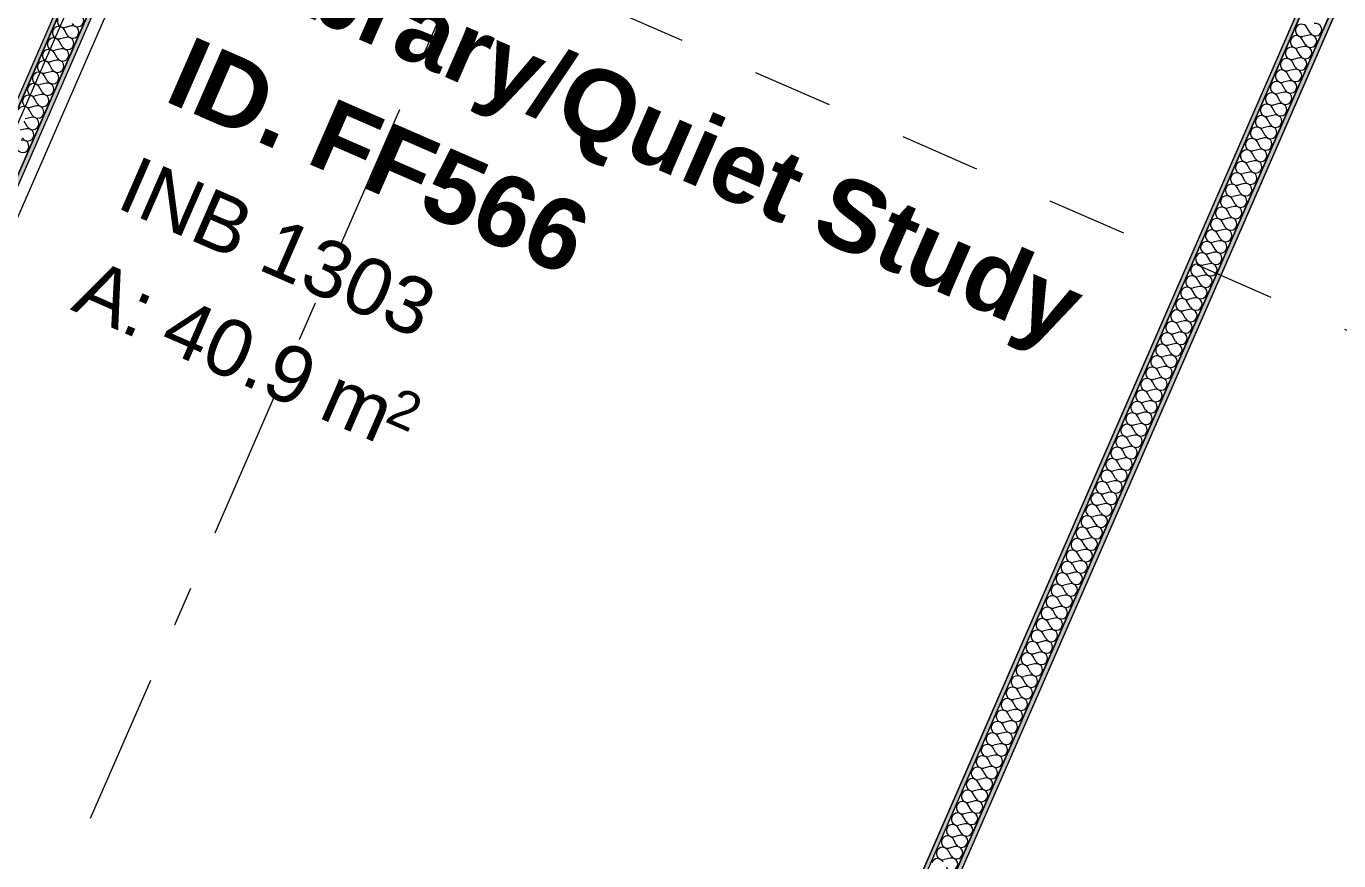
# Model space of a CAD drawing. Header units: millimetres. Extents: x -50172 to 90294, y -80883 to 25069.
# Drawn here: x 1831 to 6441, y -47010 to -44078 of the extents above; entities that cross this region are included whole.
import ezdxf
from ezdxf.enums import TextEntityAlignment as Align

# ---------------------------------------------------------------- set-up
doc = ezdxf.new("R2010")
doc.units = ezdxf.units.MM
doc.header["$MEASUREMENT"] = 0
doc.linetypes.add('Dashed', pattern=[564.444447, 282.222223, -282.222223])
doc.linetypes.add('Double Dashed', pattern=[1093.611073, 529.166651, -211.666656, 141.111112, -211.666656])
for name, color, linetype in [('A-95-MC_Marker_Section_P2.Marker', 7, 'Continuous'), ('New_A-15-MG_Structural_Grid_Phase_2', 7, 'Continuous'), ('New_A-25-M_Wall_Int', 7, 'Continuous'), ('New_A-35-M_FFE-Zone', 7, 'Continuous')]:
    doc.layers.add(name, color=color, linetype=linetype)
for name, color, linetype, lineweight in [('A-95-MC_Marker_Section_P2.Marker_Pen_No__1', 7, 'Continuous', 13), ('New_A-25-M_Wall_Int_Pen_No__1', 7, 'Continuous', 13), ('New_ArchiCAD Zone Stamps_Pen_No__9', 7, 'Continuous', 13)]:
    doc.layers.add(name, color=color, linetype=linetype, lineweight=lineweight)
for name, color, linetype, lineweight, true_color in [('New_A-15-MG_Structural_Grid_Phase_2_Pen_No__222', 7, 'Continuous', 13, 0x65af33), ('New_A-25-M_Wall_Int_Pen_No__107', 7, 'Continuous', 15, 0xa6a6a6), ('New_A-35-M_FFE-Zone_Pen_No__74', 7, 'Continuous', 20, 0x606060)]:
    doc.layers.add(name, color=color, linetype=linetype, lineweight=lineweight, true_color=true_color)
doc.styles.add('GENERATED_STYLE_1', font='')
doc.styles.add('GENERATED_STYLE_3', font='')
doc.styles.add('GENERATED_STYLE_4', font='')
doc.styles.get('GENERATED_STYLE_1').set_extended_font_data('Arial', bold=True)
doc.styles.get('GENERATED_STYLE_3').set_extended_font_data('Arial')
doc.styles.get('GENERATED_STYLE_4').set_extended_font_data('Swis721 BT')

# ---------------------------------------------------------------- blocks, each defined once
blk = doc.blocks.new('PGR Student Space_INB 1305_1_1', base_point=(10966, -44517.7))
at = {"layer": 'New_A-35-M_FFE-Zone_Pen_No__74', "linetype": 'Continuous'}
blk.add_line((8137.1, -40113), (3861.1, -49919.3), dxfattribs=at)
at = {"layer": 'New_ArchiCAD Zone Stamps_Pen_No__9'}
for tag, height, style, p in [('ROOM_NAME', 250, 'GENERATED_STYLE_1', (8439.5, -46341.4)), ('zoneNameLine2', 250, 'GENERATED_STYLE_1', (8251.1, -46773.5)), ('ROOM_NUMBER', 200, 'GENERATED_STYLE_3', (8062.6, -47194.2)), ('measuredAreaCode', 200, 'GENERATED_STYLE_3', (7905.6, -47554.3)), ('DUMMY_649', 200, 'GENERATED_STYLE_3', (8213, -47688.4)), ('DUMMY_650', 200, 'GENERATED_STYLE_3', (8702.4, -47901.8)), ('DUMMY_651', 133.3, 'GENERATED_STYLE_3', (8981.6, -48008.3))]:
    blk.add_attdef(tag, text='', height=height, rotation=336.4404, dxfattribs=dict(at, style=style)).set_placement(p, align=Align.TOP_LEFT)
blk = doc.blocks.new('Library_Quiet Study_INB 1303_6_1', base_point=(5012.1, -44459.7))
at = {"layer": 'New_A-35-M_FFE-Zone_Pen_No__74', "linetype": 'Continuous'}
for p, q in [((4511.6, -38533.2), (233.5, -48340.2)), ((3746, -49872.4), (8023.6, -40066.6))]:
    blk.add_line(p, q, dxfattribs=at)
at = {"layer": 'New_ArchiCAD Zone Stamps_Pen_No__9'}
for tag, height, style, p in [('ROOM_NAME', 250, 'GENERATED_STYLE_1', (2597.1, -43676.2)), ('zoneNameLine2', 250, 'GENERATED_STYLE_1', (2408.7, -44108.4)), ('ROOM_NUMBER', 200, 'GENERATED_STYLE_3', (2220.3, -44529.1)), ('measuredAreaCode', 200, 'GENERATED_STYLE_3', (2063.3, -44889.2)), ('ROOM_WALLS_PRM', 200, 'GENERATED_STYLE_3', (2370.7, -45023.2)), ('DUMMY_649', 200, 'GENERATED_STYLE_3', (2860, -45236.6)), ('DUMMY_650', 133.3, 'GENERATED_STYLE_3', (3139.3, -45343.1))]:
    blk.add_attdef(tag, text='', height=height, rotation=336.4404, dxfattribs=dict(at, style=style)).set_placement(p, align=Align.TOP_LEFT)
blk = doc.blocks.new('Computer Lab F_INB 1302_7_1', base_point=(-6455.1, -40925.5))
at = {"layer": 'New_A-35-M_FFE-Zone_Pen_No__74', "linetype": 'Continuous'}
blk.add_line((114.7, -48287.8), (4390.7, -38481.6), dxfattribs=at)
at = {"layer": 'New_ArchiCAD Zone Stamps_Pen_No__9'}
for tag, height, style, p in [('ROOM_NAME', 250, 'GENERATED_STYLE_1', (-7200.5, -39404)), ('zoneNameLine2', 250, 'GENERATED_STYLE_1', (-7388.9, -39836.1)), ('ROOM_NUMBER', 200, 'GENERATED_STYLE_3', (-7577.3, -40256.8)), ('measuredAreaCode', 200, 'GENERATED_STYLE_3', (-7734.4, -40616.9)), ('DUMMY_649', 200, 'GENERATED_STYLE_3', (-7427, -40751)), ('DUMMY_650', 200, 'GENERATED_STYLE_3', (-6797.8, -41025.3)), ('DUMMY_651', 133.3, 'GENERATED_STYLE_3', (-6518.5, -41131.9))]:
    blk.add_attdef(tag, text='', height=height, rotation=336.4404, dxfattribs=dict(at, style=style)).set_placement(p, align=Align.TOP_LEFT)
blk = doc.blocks.new('*X456')
at = {"layer": 'New_A-25-M_Wall_Int_Pen_No__107', "linetype": 'Continuous'}
for p, q in [((1971, -44117.2), (1949.7, -44122.3)), ((1974.5, -44109.2), (1963.7, -44090.1)), ((1988.5, -44077.1), (1967.2, -44082.1)), ((1953.5, -44157.4), (1932.2, -44162.4)), ((1957, -44149.3), (1946.2, -44130.3)), ((1936, -44197.5), (1914.7, -44202.6)), ((1939.5, -44189.5), (1928.7, -44170.4)), ((1904.5, -44269.8), (1893.7, -44250.8)), ((1918.5, -44237.7), (1897.2, -44242.7)), ((1922, -44229.7), (1911.2, -44210.6)), ((1887, -44310), (1876.2, -44290.9)), ((1901, -44277.8), (1879.7, -44282.9)), ((1869.5, -44350.1), (1858.6, -44331.1)), ((1883.5, -44318), (1862.1, -44323)), ((1851.9, -44390.3), (1841.1, -44371.2)), ((1866, -44358.2), (1844.6, -44363.2)), ((1830.9, -44438.5), (1809.6, -44443.5)), ((1834.4, -44430.4), (1823.6, -44411.4)), ((1848.4, -44398.3), (1827.1, -44403.4))]:
    blk.add_line(p, q, dxfattribs=at)
for centre, start, end in [((1962.2, -44060.8), 156.4404, 283.3103), ((2011.1, -44058.2), 209.5705, 103.3103), ((1944.7, -44100.9), 156.4404, 283.3103), ((1944.7, -44100.9), 29.5705, 156.4404), ((1976.1, -44138.5), 209.5705, 103.3103), ((1993.6, -44098.4), 209.5705, 103.3103), ((1909.6, -44181.3), 29.5705, 156.4404), ((1927.1, -44141.1), 156.4404, 283.3103), ((1927.1, -44141.1), 29.5705, 156.4404), ((1958.6, -44178.7), 209.5705, 103.3103), ((1892.1, -44221.4), 29.5705, 156.4404), ((1909.6, -44181.3), 156.4404, 283.3103), ((1941, -44218.8), 209.5705, 103.3103), ((1874.6, -44261.6), 156.4404, 283.3103), ((1874.6, -44261.6), 29.5705, 156.4404), ((1892.1, -44221.4), 156.4404, 283.3103), ((1923.5, -44259), 209.5705, 103.3103), ((1857.1, -44301.7), 156.4404, 283.3103), ((1857.1, -44301.7), 29.5705, 156.4404), ((1906, -44299.2), 209.5705, 103.3103), ((1839.6, -44341.9), 156.4404, 283.3103), ((1839.6, -44341.9), 29.5705, 156.4404), ((1888.5, -44339.3), 209.5705, 103.3103), ((1822.1, -44382), 29.5705, 156.4404), ((1871, -44379.5), 209.5705, 103.3103), ((1836, -44459.8), 209.5705, 103.3103), ((1853.5, -44419.6), 209.5705, 103.3103), ((1818.5, -44500), 209.5705, 103.3103)]:
    blk.add_arc(centre, 21.9, start, end, dxfattribs=at)
blk = doc.blocks.new('Wall_96_1', base_point=(4398.3, -38373.6))
at = {"layer": 'New_A-25-M_Wall_Int_Pen_No__107', "linetype": 'Continuous'}
for points in [[(94.3, -48281.6), (4372.1, -38471.3), (4358.3, -38465.3), (80.6, -48275.6)], [(194.2, -48325.1), (4472, -38514.9), (4458.3, -38508.9), (180.5, -48319.1)]]:
    blk.add_hatch(color=256, dxfattribs=at).paths.add_polyline_path(points)
at = {"layer": 'New_A-25-M_Wall_Int_Pen_No__107', "linetype": 'Continuous', "lineweight": 0, "true_color": 0x535353}
for points in [[(95.2, -48282), (4373, -38471.7), (4372.1, -38471.3), (94.3, -48281.6)], [(180.5, -48319.1), (4458.3, -38508.9), (4457.3, -38508.5), (179.6, -48318.7)]]:
    blk.add_hatch(color=251, dxfattribs=at).paths.add_polyline_path(points)
at = {"layer": 'New_A-25-M_Wall_Int_Pen_No__1', "linetype": 'Continuous'}
for p, q in [((94.3, -48281.6), (4372.1, -38471.3)), ((95.2, -48282), (4373, -38471.7)), ((179.6, -48318.7), (4457.3, -38508.5)), ((180.5, -48319.1), (4458.3, -38508.9))]:
    blk.add_line(p, q, dxfattribs=at)
at = {"layer": 'New_A-25-M_Wall_Int_Pen_No__1', "linetype": 'Continuous', "flags": 128}
for points in [[(4358.3, -38465.3), (80.6, -48275.6)], [(194.2, -48325.1), (4472, -38514.9)]]:
    blk.add_lwpolyline(points, dxfattribs=at)
at = {"layer": 'New_A-25-M_Wall_Int', "color": 250, "lineweight": 50, "true_color": 0x2a2a2a}
blk.add_blockref('*X456', (0, 0), dxfattribs=at)
blk = doc.blocks.new('*X460')
at = {"layer": 'New_A-25-M_Wall_Int_Pen_No__107', "linetype": 'Continuous'}
for p, q in [((6336.6, -44109.1), (6315.3, -44114.1)), ((6340.1, -44101.1), (6329.3, -44082)), ((6305.1, -44181.4), (6294.2, -44162.3)), ((6319.1, -44149.2), (6297.7, -44154.3)), ((6322.6, -44141.2), (6311.8, -44122.2)), ((6287.5, -44221.5), (6276.7, -44202.5)), ((6301.6, -44189.4), (6280.2, -44194.4)), ((6270, -44261.7), (6259.2, -44242.6)), ((6284, -44229.6), (6262.7, -44234.6)), ((6252.5, -44301.8), (6241.7, -44282.8)), ((6266.5, -44269.7), (6245.2, -44274.8)), ((6235, -44342), (6224.2, -44322.9)), ((6249, -44309.9), (6227.7, -44314.9)), ((6214, -44390.2), (6192.7, -44395.2)), ((6217.5, -44382.2), (6206.7, -44363.1)), ((6231.5, -44350), (6210.2, -44355.1)), ((6196.5, -44430.3), (6175.2, -44435.4)), ((6200, -44422.3), (6189.2, -44403.3)), ((6165, -44502.6), (6154.2, -44483.6)), ((6179, -44470.5), (6157.7, -44475.5)), ((6182.5, -44462.5), (6171.7, -44443.4)), ((6147.5, -44542.8), (6136.6, -44523.7)), ((6161.5, -44510.7), (6140.2, -44515.7)), ((6129.9, -44582.9), (6119.1, -44563.9)), ((6144, -44550.8), (6122.6, -44555.9)), ((6112.4, -44623.1), (6101.6, -44604.1)), ((6126.4, -44591), (6105.1, -44596)), ((6094.9, -44663.3), (6084.1, -44644.2)), ((6108.9, -44631.1), (6087.6, -44636.2)), ((6073.9, -44711.4), (6052.6, -44716.5)), ((6077.4, -44703.4), (6066.6, -44684.4)), ((6091.4, -44671.3), (6070.1, -44676.3)), ((6056.4, -44751.6), (6035.1, -44756.7)), ((6059.9, -44743.6), (6049.1, -44724.5)), ((6024.9, -44823.9), (6014.1, -44804.8)), ((6038.9, -44791.8), (6017.6, -44796.8)), ((6042.4, -44783.7), (6031.6, -44764.7)), ((6007.4, -44864), (5996.6, -44845)), ((6021.4, -44831.9), (6000.1, -44837)), ((5989.9, -44904.2), (5979.1, -44885.2)), ((6003.9, -44872.1), (5982.6, -44877.1)), ((5972.4, -44944.4), (5961.5, -44925.3)), ((5986.4, -44912.2), (5965, -44917.3)), ((5951.3, -44992.6), (5930, -44997.6)), ((5954.8, -44984.5), (5944, -44965.5)), ((5968.8, -44952.4), (5947.5, -44957.4)), ((5933.8, -45032.7), (5912.5, -45037.8)), ((5937.3, -45024.7), (5926.5, -45005.6)), ((5916.3, -45072.9), (5895, -45077.9)), ((5919.8, -45064.8), (5909, -45045.8)), ((5884.8, -45145.2), (5874, -45126.1)), ((5898.8, -45113), (5877.5, -45118.1)), ((5902.3, -45105), (5891.5, -45085.9)), ((5867.3, -45185.3), (5856.5, -45166.3)), ((5881.3, -45153.2), (5860, -45158.2)), ((5849.8, -45225.5), (5839, -45206.4)), ((5863.8, -45193.3), (5842.5, -45198.4)), ((5832.3, -45265.6), (5821.5, -45246.6)), ((5846.3, -45233.5), (5825, -45238.5)), ((5811.3, -45313.8), (5789.9, -45318.9)), ((5814.8, -45305.8), (5803.9, -45286.7)), ((5828.8, -45273.7), (5807.4, -45278.7)), ((5793.7, -45354), (5772.4, -45359)), ((5797.2, -45345.9), (5786.4, -45326.9)), ((5762.2, -45426.3), (5751.4, -45407.2)), ((5776.2, -45394.1), (5754.9, -45399.2)), ((5779.7, -45386.1), (5768.9, -45367)), ((5744.7, -45466.4), (5733.9, -45447.4)), ((5758.7, -45434.3), (5737.4, -45439.3)), ((5727.2, -45506.6), (5716.4, -45487.5)), ((5741.2, -45474.4), (5719.9, -45479.5)), ((5709.7, -45546.7), (5698.9, -45527.7)), ((5723.7, -45514.6), (5702.4, -45519.6)), ((5692.2, -45586.9), (5681.4, -45567.8)), ((5706.2, -45554.8), (5684.9, -45559.8)), ((5671.2, -45635.1), (5649.8, -45640.1)), ((5674.7, -45627), (5663.9, -45608)), ((5688.7, -45594.9), (5667.4, -45600)), ((5653.7, -45675.2), (5632.3, -45680.3)), ((5657.2, -45667.2), (5646.3, -45648.2)), ((5622.1, -45747.5), (5611.3, -45728.5)), ((5636.1, -45715.4), (5614.8, -45720.4)), ((5639.6, -45707.4), (5628.8, -45688.3)), ((5604.6, -45787.7), (5593.8, -45768.6)), ((5618.6, -45755.6), (5597.3, -45760.6)), ((5587.1, -45827.8), (5576.3, -45808.8)), ((5601.1, -45795.7), (5579.8, -45800.8)), ((5569.6, -45868), (5558.8, -45848.9)), ((5583.6, -45835.9), (5562.3, -45840.9)), ((5552.1, -45908.2), (5541.3, -45889.1)), ((5566.1, -45876), (5544.8, -45881.1)), ((5531.1, -45956.3), (5509.8, -45961.4)), ((5534.6, -45948.3), (5523.8, -45929.3)), ((5548.6, -45916.2), (5527.3, -45921.2)), ((5513.6, -45996.5), (5492.3, -46001.5)), ((5517.1, -45988.5), (5506.3, -45969.4)), ((5482, -46068.8), (5471.2, -46049.7)), ((5496.1, -46036.7), (5474.7, -46041.7)), ((5499.6, -46028.6), (5488.8, -46009.6)), ((5464.5, -46108.9), (5453.7, -46089.9)), ((5478.5, -46076.8), (5457.2, -46081.9)), ((5447, -46149.1), (5436.2, -46130)), ((5461, -46117), (5439.7, -46122)), ((5429.5, -46189.3), (5418.7, -46170.2)), ((5443.5, -46157.1), (5422.2, -46162.2)), ((5408.5, -46237.4), (5387.2, -46242.5)), ((5412, -46229.4), (5401.2, -46210.4)), ((5426, -46197.3), (5404.7, -46202.3)), ((5391, -46277.6), (5369.7, -46282.6)), ((5394.5, -46269.6), (5383.7, -46250.5)), ((5373.5, -46317.8), (5352.2, -46322.8)), ((5377, -46309.7), (5366.2, -46290.7)), ((5342, -46390), (5331.2, -46371)), ((5356, -46357.9), (5334.7, -46363)), ((5359.5, -46349.9), (5348.7, -46330.8)), ((5324.5, -46430.2), (5313.6, -46411.2)), ((5338.5, -46398.1), (5317.1, -46403.1)), ((5306.9, -46470.4), (5296.1, -46451.3)), ((5321, -46438.2), (5299.6, -46443.3)), ((5289.4, -46510.5), (5278.6, -46491.5)), ((5303.4, -46478.4), (5282.1, -46483.4)), ((5268.4, -46558.7), (5247.1, -46563.8)), ((5271.9, -46550.7), (5261.1, -46531.6)), ((5285.9, -46518.5), (5264.6, -46523.6)), ((5250.9, -46598.9), (5229.6, -46603.9)), ((5254.4, -46590.8), (5243.6, -46571.8)), ((5219.4, -46671.1), (5208.6, -46652.1)), ((5233.4, -46639), (5212.1, -46644.1)), ((5236.9, -46631), (5226.1, -46611.9)), ((5201.9, -46711.3), (5191.1, -46692.3)), ((5215.9, -46679.2), (5194.6, -46684.2)), ((5184.4, -46751.5), (5173.6, -46732.4)), ((5198.4, -46719.3), (5177.1, -46724.4)), ((5166.9, -46791.6), (5156, -46772.6)), ((5180.9, -46759.5), (5159.5, -46764.5)), ((5149.3, -46831.8), (5138.5, -46812.7)), ((5163.4, -46799.7), (5142, -46804.7)), ((5128.3, -46880), (5107, -46885)), ((5131.8, -46871.9), (5121, -46852.9)), ((5145.8, -46839.8), (5124.5, -46844.9)), ((5110.8, -46920.1), (5089.5, -46925.2)), ((5114.3, -46912.1), (5103.5, -46893)), ((5079.3, -46992.4), (5068.5, -46973.4)), ((5093.3, -46960.3), (5072, -46965.3)), ((5096.8, -46952.3), (5086, -46933.2)), ((5075.8, -47000.4), (5054.5, -47005.5))]:
    blk.add_line(p, q, dxfattribs=at)
for centre, start, end in [((6310.2, -44092.8), 29.5705, 156.4404), ((6359.1, -44090.2), 209.5705, 103.3103), ((6292.7, -44133), 29.5705, 156.4404), ((6310.2, -44092.8), 156.4404, 283.3103), ((6341.6, -44130.4), 209.5705, 103.3103), ((6275.2, -44173.1), 29.5705, 156.4404), ((6292.7, -44133), 156.4404, 283.3103), ((6324.1, -44170.6), 209.5705, 103.3103), ((6257.7, -44213.3), 156.4404, 283.3103), ((6257.7, -44213.3), 29.5705, 156.4404), ((6275.2, -44173.1), 156.4404, 283.3103), ((6306.6, -44210.7), 209.5705, 103.3103), ((6240.2, -44253.4), 156.4404, 283.3103), ((6240.2, -44253.4), 29.5705, 156.4404), ((6289.1, -44250.9), 209.5705, 103.3103), ((6222.7, -44293.6), 156.4404, 283.3103), ((6222.7, -44293.6), 29.5705, 156.4404), ((6271.6, -44291), 209.5705, 103.3103), ((6205.2, -44333.8), 156.4404, 283.3103), ((6205.2, -44333.8), 29.5705, 156.4404), ((6254.1, -44331.2), 209.5705, 103.3103), ((6170.1, -44414.1), 29.5705, 156.4404), ((6187.6, -44373.9), 156.4404, 283.3103), ((6187.6, -44373.9), 29.5705, 156.4404), ((6219, -44411.5), 209.5705, 103.3103), ((6236.6, -44371.3), 209.5705, 103.3103), ((6152.6, -44454.2), 29.5705, 156.4404), ((6170.1, -44414.1), 156.4404, 283.3103), ((6201.5, -44451.7), 209.5705, 103.3103), ((6135.1, -44494.4), 156.4404, 283.3103), ((6135.1, -44494.4), 29.5705, 156.4404), ((6152.6, -44454.2), 156.4404, 283.3103), ((6184, -44491.8), 209.5705, 103.3103), ((6117.6, -44534.5), 156.4404, 283.3103), ((6117.6, -44534.5), 29.5705, 156.4404), ((6166.5, -44532), 209.5705, 103.3103), ((6100.1, -44574.7), 156.4404, 283.3103), ((6100.1, -44574.7), 29.5705, 156.4404), ((6149, -44572.1), 209.5705, 103.3103), ((6082.6, -44614.9), 156.4404, 283.3103), ((6082.6, -44614.9), 29.5705, 156.4404), ((6131.5, -44612.3), 209.5705, 103.3103), ((6065.1, -44655), 156.4404, 283.3103), ((6065.1, -44655), 29.5705, 156.4404), ((6096.5, -44692.6), 209.5705, 103.3103), ((6114, -44652.5), 209.5705, 103.3103), ((6030, -44735.3), 29.5705, 156.4404), ((6047.6, -44695.2), 156.4404, 283.3103), ((6047.6, -44695.2), 29.5705, 156.4404), ((6079, -44732.8), 209.5705, 103.3103), ((6012.5, -44775.5), 29.5705, 156.4404), ((6030, -44735.3), 156.4404, 283.3103), ((6061.4, -44772.9), 209.5705, 103.3103), ((5995, -44815.6), 156.4404, 283.3103), ((5995, -44815.6), 29.5705, 156.4404), ((6012.5, -44775.5), 156.4404, 283.3103), ((6043.9, -44813.1), 209.5705, 103.3103), ((5977.5, -44855.8), 156.4404, 283.3103), ((5977.5, -44855.8), 29.5705, 156.4404), ((6026.4, -44853.2), 209.5705, 103.3103), ((5960, -44896), 156.4404, 283.3103), ((5960, -44896), 29.5705, 156.4404), ((6008.9, -44893.4), 209.5705, 103.3103), ((5942.5, -44936.1), 156.4404, 283.3103), ((5942.5, -44936.1), 29.5705, 156.4404), ((5991.4, -44933.6), 209.5705, 103.3103), ((5925, -44976.3), 156.4404, 283.3103), ((5925, -44976.3), 29.5705, 156.4404), ((5956.4, -45013.9), 209.5705, 103.3103), ((5973.9, -44973.7), 209.5705, 103.3103), ((5890, -45056.6), 29.5705, 156.4404), ((5907.5, -45016.4), 156.4404, 283.3103), ((5907.5, -45016.4), 29.5705, 156.4404), ((5938.9, -45054), 209.5705, 103.3103), ((5872.4, -45096.8), 29.5705, 156.4404), ((5890, -45056.6), 156.4404, 283.3103), ((5921.4, -45094.2), 209.5705, 103.3103), ((5854.9, -45136.9), 156.4404, 283.3103), ((5854.9, -45136.9), 29.5705, 156.4404), ((5872.4, -45096.8), 156.4404, 283.3103), ((5903.8, -45134.3), 209.5705, 103.3103), ((5837.4, -45177.1), 156.4404, 283.3103), ((5837.4, -45177.1), 29.5705, 156.4404), ((5886.3, -45174.5), 209.5705, 103.3103), ((5819.9, -45217.2), 156.4404, 283.3103), ((5819.9, -45217.2), 29.5705, 156.4404), ((5868.8, -45214.7), 209.5705, 103.3103), ((5802.4, -45257.4), 156.4404, 283.3103), ((5802.4, -45257.4), 29.5705, 156.4404), ((5851.3, -45254.8), 209.5705, 103.3103), ((5767.4, -45337.7), 29.5705, 156.4404), ((5784.9, -45297.5), 156.4404, 283.3103), ((5784.9, -45297.5), 29.5705, 156.4404), ((5816.3, -45335.1), 209.5705, 103.3103), ((5833.8, -45295), 209.5705, 103.3103), ((5749.9, -45377.9), 29.5705, 156.4404), ((5767.4, -45337.7), 156.4404, 283.3103), ((5798.8, -45375.3), 209.5705, 103.3103), ((5732.4, -45418), 29.5705, 156.4404), ((5749.9, -45377.9), 156.4404, 283.3103), ((5781.3, -45415.4), 209.5705, 103.3103), ((5714.9, -45458.2), 156.4404, 283.3103), ((5714.9, -45458.2), 29.5705, 156.4404), ((5732.4, -45418), 156.4404, 283.3103), ((5763.8, -45455.6), 209.5705, 103.3103), ((5697.3, -45498.3), 156.4404, 283.3103), ((5697.3, -45498.3), 29.5705, 156.4404), ((5746.3, -45495.8), 209.5705, 103.3103), ((5679.8, -45538.5), 156.4404, 283.3103), ((5679.8, -45538.5), 29.5705, 156.4404), ((5728.7, -45535.9), 209.5705, 103.3103), ((5662.3, -45578.6), 156.4404, 283.3103), ((5662.3, -45578.6), 29.5705, 156.4404), ((5711.2, -45576.1), 209.5705, 103.3103), ((5627.3, -45659), 29.5705, 156.4404), ((5644.8, -45618.8), 156.4404, 283.3103), ((5644.8, -45618.8), 29.5705, 156.4404), ((5676.2, -45656.4), 209.5705, 103.3103), ((5693.7, -45616.2), 209.5705, 103.3103), ((5609.8, -45699.1), 29.5705, 156.4404), ((5627.3, -45659), 156.4404, 283.3103), ((5658.7, -45696.6), 209.5705, 103.3103), ((5592.3, -45739.3), 156.4404, 283.3103), ((5592.3, -45739.3), 29.5705, 156.4404), ((5609.8, -45699.1), 156.4404, 283.3103), ((5641.2, -45736.7), 209.5705, 103.3103), ((5574.8, -45779.4), 156.4404, 283.3103), ((5574.8, -45779.4), 29.5705, 156.4404), ((5623.7, -45776.9), 209.5705, 103.3103), ((5557.3, -45819.6), 156.4404, 283.3103), ((5557.3, -45819.6), 29.5705, 156.4404), ((5606.2, -45817), 209.5705, 103.3103), ((5539.7, -45859.8), 156.4404, 283.3103), ((5539.7, -45859.8), 29.5705, 156.4404), ((5588.7, -45857.2), 209.5705, 103.3103), ((5522.2, -45899.9), 156.4404, 283.3103), ((5522.2, -45899.9), 29.5705, 156.4404), ((5571.1, -45897.3), 209.5705, 103.3103), ((5487.2, -45980.2), 29.5705, 156.4404), ((5504.7, -45940.1), 156.4404, 283.3103), ((5504.7, -45940.1), 29.5705, 156.4404), ((5536.1, -45977.7), 209.5705, 103.3103), ((5553.6, -45937.5), 209.5705, 103.3103), ((5469.7, -46020.4), 29.5705, 156.4404), ((5487.2, -45980.2), 156.4404, 283.3103), ((5518.6, -46017.8), 209.5705, 103.3103), ((5452.2, -46060.5), 156.4404, 283.3103), ((5452.2, -46060.5), 29.5705, 156.4404), ((5469.7, -46020.4), 156.4404, 283.3103), ((5501.1, -46058), 209.5705, 103.3103), ((5434.7, -46100.7), 156.4404, 283.3103), ((5434.7, -46100.7), 29.5705, 156.4404), ((5483.6, -46098.1), 209.5705, 103.3103), ((5417.2, -46140.9), 156.4404, 283.3103), ((5417.2, -46140.9), 29.5705, 156.4404), ((5466.1, -46138.3), 209.5705, 103.3103), ((5399.7, -46181), 156.4404, 283.3103), ((5399.7, -46181), 29.5705, 156.4404), ((5448.6, -46178.4), 209.5705, 103.3103), ((5382.1, -46221.2), 156.4404, 283.3103), ((5382.1, -46221.2), 29.5705, 156.4404), ((5413.5, -46258.8), 209.5705, 103.3103), ((5431.1, -46218.6), 209.5705, 103.3103), ((5347.1, -46301.5), 29.5705, 156.4404), ((5364.6, -46261.3), 156.4404, 283.3103), ((5364.6, -46261.3), 29.5705, 156.4404), ((5396, -46298.9), 209.5705, 103.3103), ((5329.6, -46341.6), 29.5705, 156.4404), ((5347.1, -46301.5), 156.4404, 283.3103), ((5378.5, -46339.1), 209.5705, 103.3103), ((5312.1, -46381.8), 156.4404, 283.3103), ((5312.1, -46381.8), 29.5705, 156.4404), ((5329.6, -46341.6), 156.4404, 283.3103), ((5361, -46379.2), 209.5705, 103.3103), ((5294.6, -46422), 156.4404, 283.3103), ((5294.6, -46422), 29.5705, 156.4404), ((5343.5, -46419.4), 209.5705, 103.3103), ((5277.1, -46462.1), 156.4404, 283.3103), ((5277.1, -46462.1), 29.5705, 156.4404), ((5326, -46459.6), 209.5705, 103.3103), ((5259.6, -46502.3), 156.4404, 283.3103), ((5259.6, -46502.3), 29.5705, 156.4404), ((5308.5, -46499.7), 209.5705, 103.3103), ((5224.5, -46582.6), 29.5705, 156.4404), ((5242.1, -46542.4), 156.4404, 283.3103), ((5242.1, -46542.4), 29.5705, 156.4404), ((5273.5, -46580), 209.5705, 103.3103), ((5291, -46539.9), 209.5705, 103.3103), ((5207, -46622.7), 29.5705, 156.4404), ((5224.5, -46582.6), 156.4404, 283.3103), ((5256, -46620.2), 209.5705, 103.3103), ((5189.5, -46662.9), 29.5705, 156.4404), ((5207, -46622.7), 156.4404, 283.3103), ((5238.4, -46660.3), 209.5705, 103.3103), ((5172, -46703.1), 156.4404, 283.3103), ((5172, -46703.1), 29.5705, 156.4404), ((5189.5, -46662.9), 156.4404, 283.3103), ((5220.9, -46700.5), 209.5705, 103.3103), ((5154.5, -46743.2), 156.4404, 283.3103), ((5154.5, -46743.2), 29.5705, 156.4404), ((5203.4, -46740.7), 209.5705, 103.3103), ((5137, -46783.4), 156.4404, 283.3103), ((5137, -46783.4), 29.5705, 156.4404), ((5185.9, -46780.8), 209.5705, 103.3103), ((5119.5, -46823.5), 156.4404, 283.3103), ((5119.5, -46823.5), 29.5705, 156.4404), ((5168.4, -46821), 209.5705, 103.3103), ((5084.5, -46903.9), 29.5705, 156.4404), ((5102, -46863.7), 156.4404, 283.3103), ((5102, -46863.7), 29.5705, 156.4404), ((5133.4, -46901.3), 209.5705, 103.3103), ((5150.9, -46861.1), 209.5705, 103.3103), ((5067, -46944), 29.5705, 156.4404), ((5084.5, -46903.9), 156.4404, 283.3103), ((5115.9, -46941.4), 209.5705, 103.3103), ((5049.4, -46984.2), 156.4404, 283.3103), ((5049.4, -46984.2), 29.5705, 156.4404), ((5067, -46944), 156.4404, 283.3103), ((5098.4, -46981.6), 209.5705, 103.3103), ((5031.9, -47024.3), 29.5705, 156.4404), ((5080.8, -47021.8), 209.5705, 103.3103)]:
    blk.add_arc(centre, 21.9, start, end, dxfattribs=at)
blk = doc.blocks.new('Wall_99_1', base_point=(8063.4, -39971.8))
at = {"layer": 'New_A-25-M_Wall_Int_Pen_No__107', "linetype": 'Continuous'}
for points in [[(3760.4, -49877.6), (8037.2, -40069.5), (8023.5, -40063.5), (3746.7, -49871.6)], [(3860.3, -49921.1), (8137.1, -40113), (8123.4, -40107), (3846.6, -49915.1)]]:
    blk.add_hatch(color=256, dxfattribs=at).paths.add_polyline_path(points)
at = {"layer": 'New_A-25-M_Wall_Int_Pen_No__107', "linetype": 'Continuous', "lineweight": 0, "true_color": 0x535353}
for points in [[(3761.3, -49878), (8038.1, -40069.9), (8037.2, -40069.5), (3760.4, -49877.6)], [(3846.6, -49915.1), (8123.4, -40107), (8122.5, -40106.6), (3845.6, -49914.7)]]:
    blk.add_hatch(color=251, dxfattribs=at).paths.add_polyline_path(points)
at = {"layer": 'New_A-25-M_Wall_Int_Pen_No__1', "linetype": 'Continuous'}
for p, q in [((3760.4, -49877.6), (8037.2, -40069.5)), ((3761.3, -49878), (8038.1, -40069.9)), ((3845.6, -49914.7), (8122.5, -40106.6)), ((3846.6, -49915.1), (8123.4, -40107))]:
    blk.add_line(p, q, dxfattribs=at)
at = {"layer": 'New_A-25-M_Wall_Int_Pen_No__1', "linetype": 'Continuous', "flags": 128}
for points in [[(8023.5, -40063.5), (3746.7, -49871.6)], [(3860.3, -49921.1), (8137.1, -40113)]]:
    blk.add_lwpolyline(points, dxfattribs=at)
at = {"layer": 'New_A-25-M_Wall_Int', "color": 250, "lineweight": 50, "true_color": 0x2a2a2a}
blk.add_blockref('*X460', (0, 0), dxfattribs=at)
blk = doc.blocks.new('Standard grid marker_35')
at = {"layer": 'New_A-15-MG_Structural_Grid_Phase_2_Pen_No__222', "linetype": 'Double Dashed'}
blk.add_line((2211.6, 0), (53472.7, 0), dxfattribs=at)
at = {"layer": 'New_A-15-MG_Structural_Grid_Phase_2_Pen_No__222', "style": 'GENERATED_STYLE_4'}
for tag, p in [('AC_MarkerText_1_0', (-500, 1206.2)), ('AC_MarkerText_1_1', (56184.2, 1206.2))]:
    blk.add_attdef(tag, text='', height=350, rotation=270, dxfattribs=at).set_placement(p, align=Align.MIDDLE_CENTER)
blk = doc.blocks.new('Cutting Plane_5_1', base_point=(18850.6, -50545.4))
at = {"layer": 'A-95-MC_Marker_Section_P2.Marker_Pen_No__1', "linetype": 'Dashed'}
blk.add_line((18621.4, -50445.5), (-6789.2, -39365.2), dxfattribs=at)

msp = doc.modelspace()

# ---------------------------------------------------------------- block references
at = {"layer": 'A-95-MC_Marker_Section_P2.Marker'}
msp.add_blockref('Cutting Plane_5_1', (18850.6, -50545.4), dxfattribs=at)
at = {"layer": 'New_A-15-MG_Structural_Grid_Phase_2', "color": 8, "linetype": 'Continuous', "lineweight": 15, "zscale": 1000, "rotation": 66.44041158399293}
msp.add_blockref('Standard grid marker_35', (-2323.9, -56907.5), dxfattribs=at)
at = {"layer": 'New_A-25-M_Wall_Int', "color": 250, "lineweight": 50, "true_color": 0x2a2a2a}
for name, p in [('Wall_96_1', (4398.3, -38373.6)), ('Wall_99_1', (8063.4, -39971.8))]:
    msp.add_blockref(name, p, dxfattribs=at)
at = {"layer": 'New_A-35-M_FFE-Zone', "linetype": 'Continuous'}
for name, p in [('Computer Lab F_INB 1302_7_1', (-6455.1, -40925.5)), ('PGR Student Space_INB 1305_1_1', (10966, -44517.7))]:
    msp.add_blockref(name, p, dxfattribs=at)
ref = msp.add_blockref('Library_Quiet Study_INB 1303_6_1', (5012.1, -44459.7), dxfattribs=at)
ref.add_attrib('ROOM_NAME', 'Library/Quiet Study', dxfattribs={"layer": 'New_ArchiCAD Zone Stamps_Pen_No__9', "color": 7, "height": 250, "rotation": 336.4404, "style": 'GENERATED_STYLE_1'}).set_placement((2597.1, -43676.2), align=Align.TOP_LEFT)
ref.add_attrib('ROOM_WALLS_PRM', '40.9', dxfattribs={"layer": 'New_ArchiCAD Zone Stamps_Pen_No__9', "color": 7, "height": 200, "rotation": 336.4404, "style": 'GENERATED_STYLE_3'}).set_placement((2370.7, -45023.2), align=Align.TOP_LEFT)
ref.add_attrib('ROOM_NUMBER', 'INB 1303', dxfattribs={"layer": 'New_ArchiCAD Zone Stamps_Pen_No__9', "color": 7, "height": 200, "rotation": 336.4404, "style": 'GENERATED_STYLE_3'}).set_placement((2220.3, -44529.1), align=Align.TOP_LEFT)
ref.add_attrib('zoneNameLine2', 'ID. FF566', dxfattribs={"layer": 'New_ArchiCAD Zone Stamps_Pen_No__9', "color": 7, "height": 250, "rotation": 336.4404, "style": 'GENERATED_STYLE_1'}).set_placement((2408.7, -44108.4), align=Align.TOP_LEFT)
ref.add_attrib('measuredAreaCode', 'A: ', dxfattribs={"layer": 'New_ArchiCAD Zone Stamps_Pen_No__9', "color": 7, "height": 200, "rotation": 336.4404, "style": 'GENERATED_STYLE_3'}).set_placement((2063.3, -44889.2), align=Align.TOP_LEFT)
ref.add_attrib('DUMMY_649', ' m', dxfattribs={"layer": 'New_ArchiCAD Zone Stamps_Pen_No__9', "color": 7, "height": 200, "rotation": 336.4404, "style": 'GENERATED_STYLE_3'}).set_placement((2860, -45236.6), align=Align.TOP_LEFT)
ref.add_attrib('DUMMY_650', '2', dxfattribs={"layer": 'New_ArchiCAD Zone Stamps_Pen_No__9', "color": 7, "height": 133.3, "rotation": 336.4404, "style": 'GENERATED_STYLE_3'}).set_placement((3139.3, -45343.1), align=Align.TOP_LEFT)

doc.saveas('drawing.dxf')
